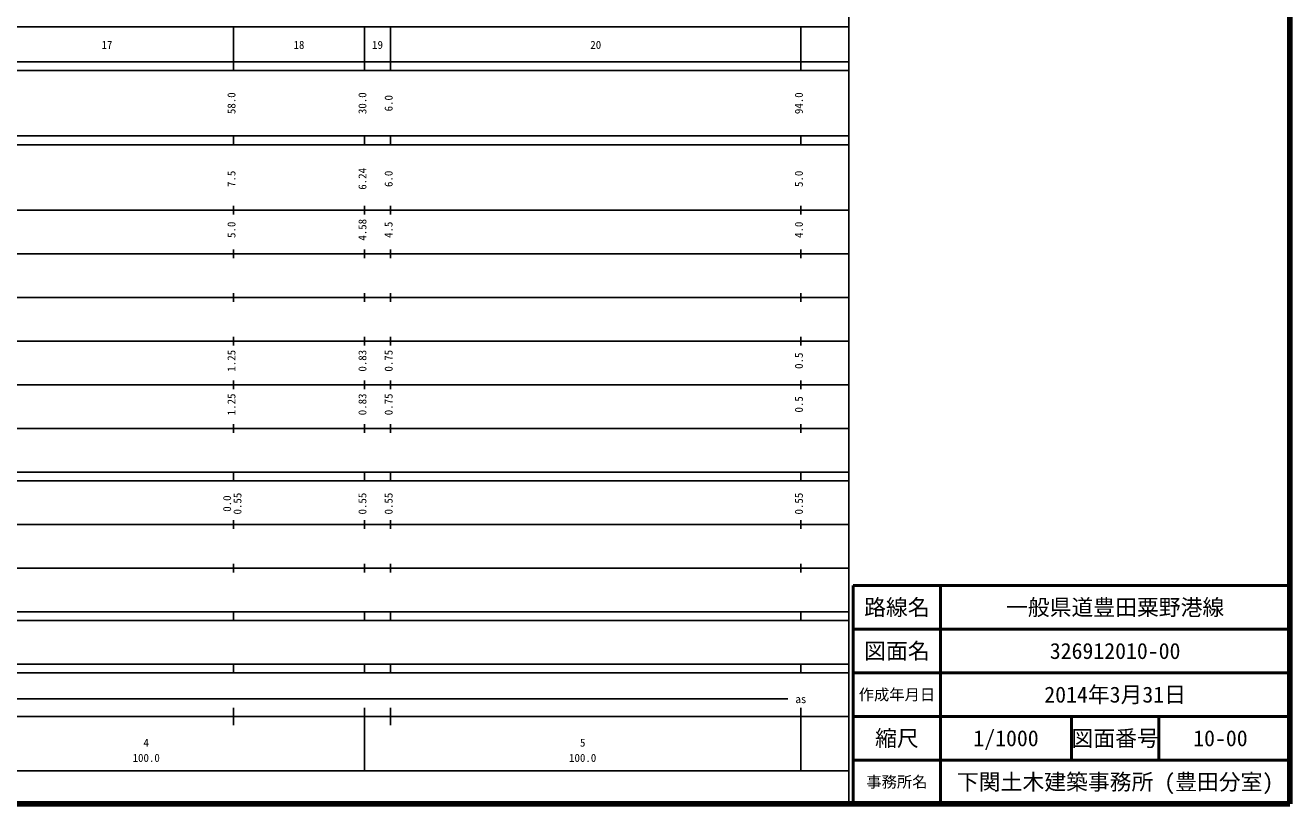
# Model space of a CAD drawing. Units: millimetres on the paper, enlarged 1000 times. Extents: x 40000 to 680000, y 20000 to 380000.
# Drawn here: x 390296 to 680000, y 20000 to 198357 of the extents above; entities that cross this region are included whole.
import ezdxf
from ezdxf.enums import TextEntityAlignment as Align

# ---------------------------------------------------------------- set-up
doc = ezdxf.new("R2010")
doc.units = ezdxf.units.MM
doc.header["$LTSCALE"] = 1000
for name, color, linetype, lineweight in [('M-TTL', 2, 'Continuous', 140), ('M-TTL-BAND', 7, 'Continuous', 25), ('M-TTL-FRAM', 2, 'Continuous', 50), ('M-TTL-LINE', 7, 'Continuous', 50)]:
    doc.layers.add(name, color=color, linetype=linetype, lineweight=lineweight)
doc.layers.add('M-TTL-TXT', color=7, linetype='Continuous')
doc.styles.add('ＭＳ ゴシック', font='')
doc.styles.get('ＭＳ ゴシック').set_extended_font_data('MS Gothic')

msp = doc.modelspace()

# ---------------------------------------------------------------- linework, layer by layer
at = {"layer": 'M-TTL'}
for p, q in [((680000, 20000), (680000, 380000)), ((40000, 20000), (680000, 20000))]:
    msp.add_line(p, q, dxfattribs=at)
at = {"layer": 'M-TTL-BAND'}
for p, q in [((579000, 20000), (579000, 370000)), ((68000, 198000), (579000, 198000)), ((438000, 188000), (438000, 198000)), ((468000, 188000), (468000, 198000)), ((474000, 188000), (474000, 198000)), ((568000, 188000), (568000, 198000)), ((40000, 190000), (579000, 190000)), ((40000, 188000), (579000, 188000)), ((40000, 173000), (579000, 173000)), ((40000, 171000), (579000, 171000)), ((438000, 171000), (438000, 173000)), ((468000, 171000), (468000, 173000)), ((474000, 171000), (474000, 173000)), ((568000, 171000), (568000, 173000)), ((438000, 155000), (438000, 157000)), ((468000, 155000), (468000, 157000)), ((474000, 155000), (474000, 157000)), ((568000, 155000), (568000, 157000)), ((40000, 156000), (579000, 156000)), ((46000, 146000), (579000, 146000)), ((438000, 145000), (438000, 147000)), ((468000, 145000), (468000, 147000)), ((474000, 145000), (474000, 147000)), ((568000, 145000), (568000, 147000)), ((438000, 135000), (438000, 137000)), ((468000, 135000), (468000, 137000)), ((474000, 135000), (474000, 137000)), ((568000, 135000), (568000, 137000)), ((52000, 136000), (579000, 136000)), ((46000, 126000), (579000, 126000)), ((438000, 125000), (438000, 127000)), ((468000, 125000), (468000, 127000)), ((474000, 125000), (474000, 127000)), ((568000, 125000), (568000, 127000)), ((52000, 116000), (579000, 116000)), ((438000, 115000), (438000, 117000)), ((468000, 115000), (468000, 117000)), ((474000, 115000), (474000, 117000)), ((568000, 115000), (568000, 117000)), ((46000, 106000), (579000, 106000)), ((438000, 105000), (438000, 107000)), ((468000, 105000), (468000, 107000)), ((474000, 105000), (474000, 107000)), ((568000, 105000), (568000, 107000)), ((40000, 96000), (579000, 96000)), ((438000, 94000), (438000, 96000)), ((468000, 94000), (468000, 96000)), ((474000, 94000), (474000, 96000)), ((568000, 94000), (568000, 96000)), ((40000, 94000), (579000, 94000)), ((438000, 83000), (438000, 85000)), ((468000, 83000), (468000, 85000)), ((474000, 83000), (474000, 85000)), ((568000, 83000), (568000, 85000)), ((49000, 84000), (579000, 84000)), ((40000, 74000), (579000, 74000)), ((438000, 73000), (438000, 75000)), ((468000, 73000), (468000, 75000)), ((474000, 73000), (474000, 75000)), ((568000, 73000), (568000, 75000)), ((40000, 64000), (579000, 64000)), ((438000, 62000), (438000, 64000)), ((468000, 62000), (468000, 64000)), ((474000, 62000), (474000, 64000)), ((568000, 62000), (568000, 64000)), ((40000, 62000), (579000, 62000)), ((40000, 52000), (579000, 52000)), ((40000, 50000), (579000, 50000)), ((438000, 50000), (438000, 52000)), ((468000, 50000), (468000, 52000)), ((474000, 50000), (474000, 52000)), ((568000, 50000), (568000, 52000)), ((71000, 44000), (565000, 44000)), ((438000, 38000), (438000, 42000)), ((468000, 27500), (468000, 42000)), ((474000, 38000), (474000, 42000)), ((568000, 27500), (568000, 42000)), ((40000, 40000), (579000, 40000)), ((68000, 27500), (579000, 27500))]:
    msp.add_line(p, q, dxfattribs=at)
at = {"layer": 'M-TTL-FRAM'}
for p, q in [((680000, 70000), (580000, 70000)), ((580000, 70000), (580000, 20000))]:
    msp.add_line(p, q, dxfattribs=at)
at = {"layer": 'M-TTL-LINE'}
for p, q in [((600000, 70000), (600000, 20000)), ((680000, 60000), (580000, 60000)), ((680000, 50000), (580000, 50000)), ((680000, 40000), (580000, 40000)), ((630000, 40000), (630000, 30000)), ((650000, 40000), (650000, 30000)), ((680000, 30000), (580000, 30000))]:
    msp.add_line(p, q, dxfattribs=at)

# ---------------------------------------------------------------- texts
at = {"layer": 'M-TTL-BAND', "style": 'ＭＳ ゴシック'}
for s, p in [('17', (409000, 192405)), ('18', (453000, 192405)), ('19', (471000, 192405)), ('20', (521000, 192405)), ('as', (568000, 42500)), ('4', (418000, 32523)), ('5', (518000, 32523)), ('100.0', (418000, 29033)), ('100.0', (518000, 29033))]:
    msp.add_text(s, height=1833, dxfattribs=at).set_placement(p, align=Align.BOTTOM_CENTER)
for s, p in [('58.0', (439000, 180500)), ('30.0', (469000, 180500)), ('94.0', (569000, 180500)), ('6.0', (475000, 180500)), ('6.24', (469000, 163174)), ('7.5', (439000, 163174)), ('6.0', (475000, 163174)), ('5.0', (569000, 163174)), ('4.58', (469000, 151500)), ('5.0', (439000, 151500)), ('4.5', (475000, 151500)), ('4.0', (569000, 151500)), ('1.25', (439000, 121500)), ('0.83', (469000, 121500)), ('0.75', (475000, 121500)), ('0.5', (569000, 121500)), ('1.25', (439000, 111500)), ('0.83', (469000, 111500)), ('0.75', (475000, 111500)), ('0.5', (569000, 111500)), ('0.0', (438000, 88764)), ('0.55', (440370, 88764)), ('0.55', (469000, 88764)), ('0.55', (475000, 88764)), ('0.55', (569000, 88764))]:
    msp.add_text(s, height=1833, rotation=90, dxfattribs=at).set_placement(p, align=Align.BOTTOM_CENTER)
at = {"layer": 'M-TTL-TXT', "style": 'ＭＳ ゴシック'}
for s, height, p in [('路線名', 3666, (590000, 65000)), ('路線名', 3666, (590000, 65000)), ('一般県道豊田粟野港線', 3666, (640000, 65000)), ('図面名', 3666, (590000, 55000)), ('図面名', 3666, (590000, 55000)), ('326912010-00', 3666, (640000, 55000)), ('作成年月日', 2566, (590000, 45000)), ('作成年月日', 2566, (590000, 45000)), ('2014年3月31日', 3666, (640000, 45000)), ('縮尺', 3666, (590000, 35000)), ('縮尺', 3666, (590000, 35000)), ('1/1000', 3666, (615000, 35000)), ('図面番号', 3666, (640000, 35000)), ('図面番号', 3666, (640000, 35000)), ('10-00', 3666, (664125, 35000)), ('事務所名', 2566, (590000, 25000)), ('事務所名', 2566, (590000, 25000)), ('下関土木建築事務所 (豊田分室)', 3666, (640000, 25000))]:
    msp.add_text(s, height=height, dxfattribs=at).set_placement(p, align=Align.MIDDLE_CENTER)

doc.saveas('drawing.dxf')
